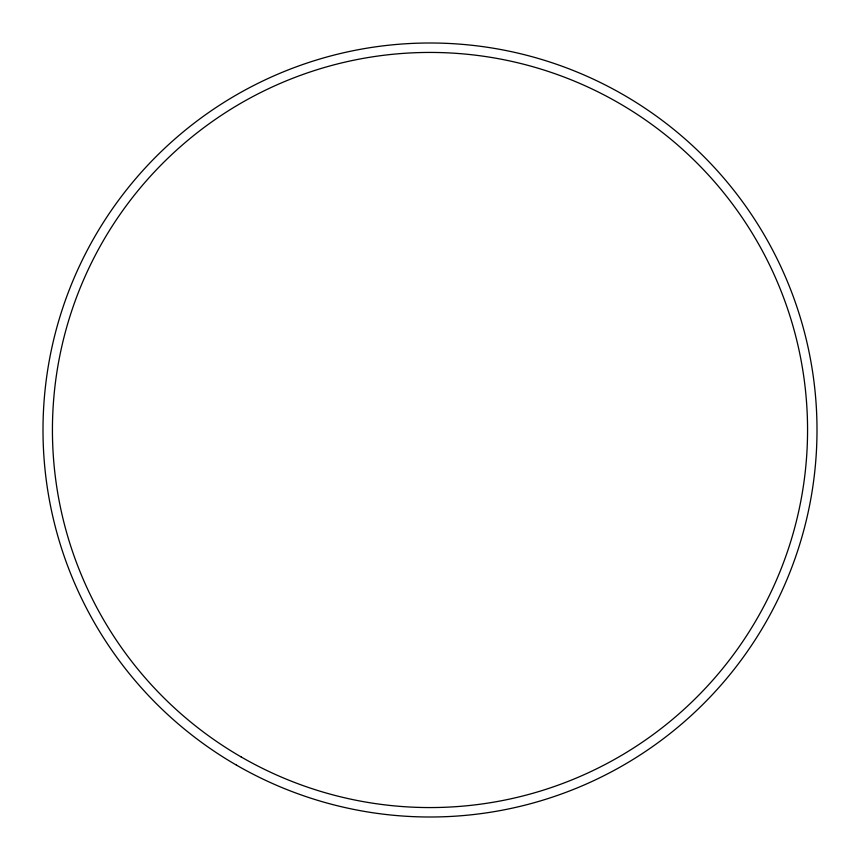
<?xml version="1.0" encoding="UTF-8"?>
<svg xmlns="http://www.w3.org/2000/svg" width="860" height="860" viewBox="0 0 860 860"><rect width="100%" height="100%" fill="white"/><g stroke="black" fill="none" stroke-linecap="round" stroke-linejoin="round"><path stroke-width="1.29" d="M241.219 756.983A377.562 377.562 0 0 0 807.562 430A377.562 377.562 0 0 0 241.219 103.017A377.562 377.562 0 0 0 241.219 756.983M236.5 765.153A387 387 0 0 0 817 430A387 387 0 0 0 236.5 94.847A387 387 0 0 0 236.5 765.153"/></g></svg>
